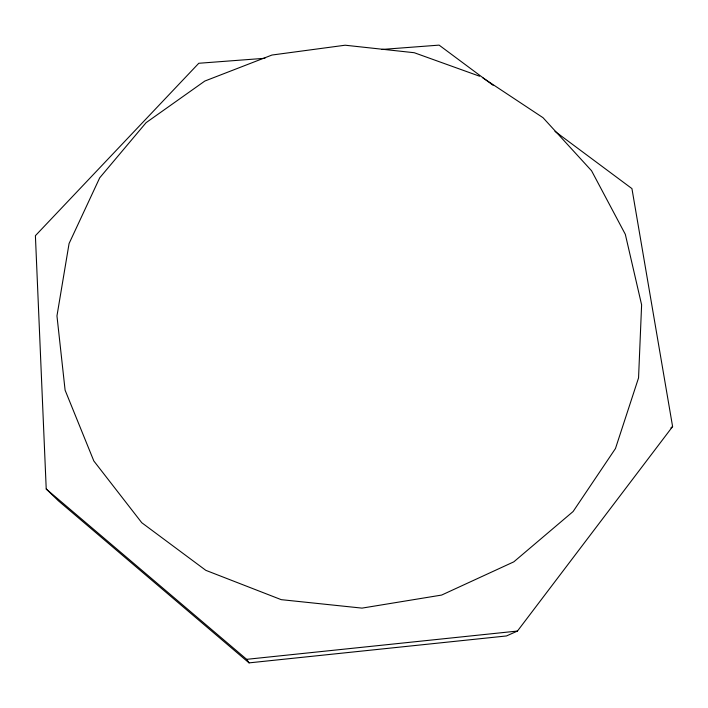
<?xml version="1.0" encoding="UTF-8"?>
<svg xmlns="http://www.w3.org/2000/svg" width="708" height="708" viewBox="0 0 708 708"><rect width="100%" height="100%" fill="white"/><g stroke="black" fill="none" stroke-linecap="round" stroke-linejoin="round"><path stroke-width="1.06" d="M264.934 58.277L198.789 63.269L35.4 235.693L46.224 489.016L58.295 500.733L249.048 662.874L506.477 635.952L517.451 631.058L672.6 426.561L631.934 188.602L554.984 131.343M670.901 427.924L672.6 426.561M46.224 489.016L246.658 659.334L517.451 631.058M381.789 49.454L439.11 45.126L493.069 85.27M479.599 76.216L414.242 52.719L345.15 45.215L271.961 55.038L204.824 81.048L146.113 122.652L99.713 177.805L69.074 243.543L56.959 315.918L65.101 390.179L93.819 460.952L141.768 522.725L205.824 570.338L281.226 599.658L362.009 608.119L441.642 595.065L513.813 561.842L573.091 511.539L615.464 448.536L638.554 377.886L641.616 304.847L625.332 234.348L591.561 170.761L543.009 117.687L482.971 77.951M246.658 659.334L249.048 662.874"/></g></svg>
